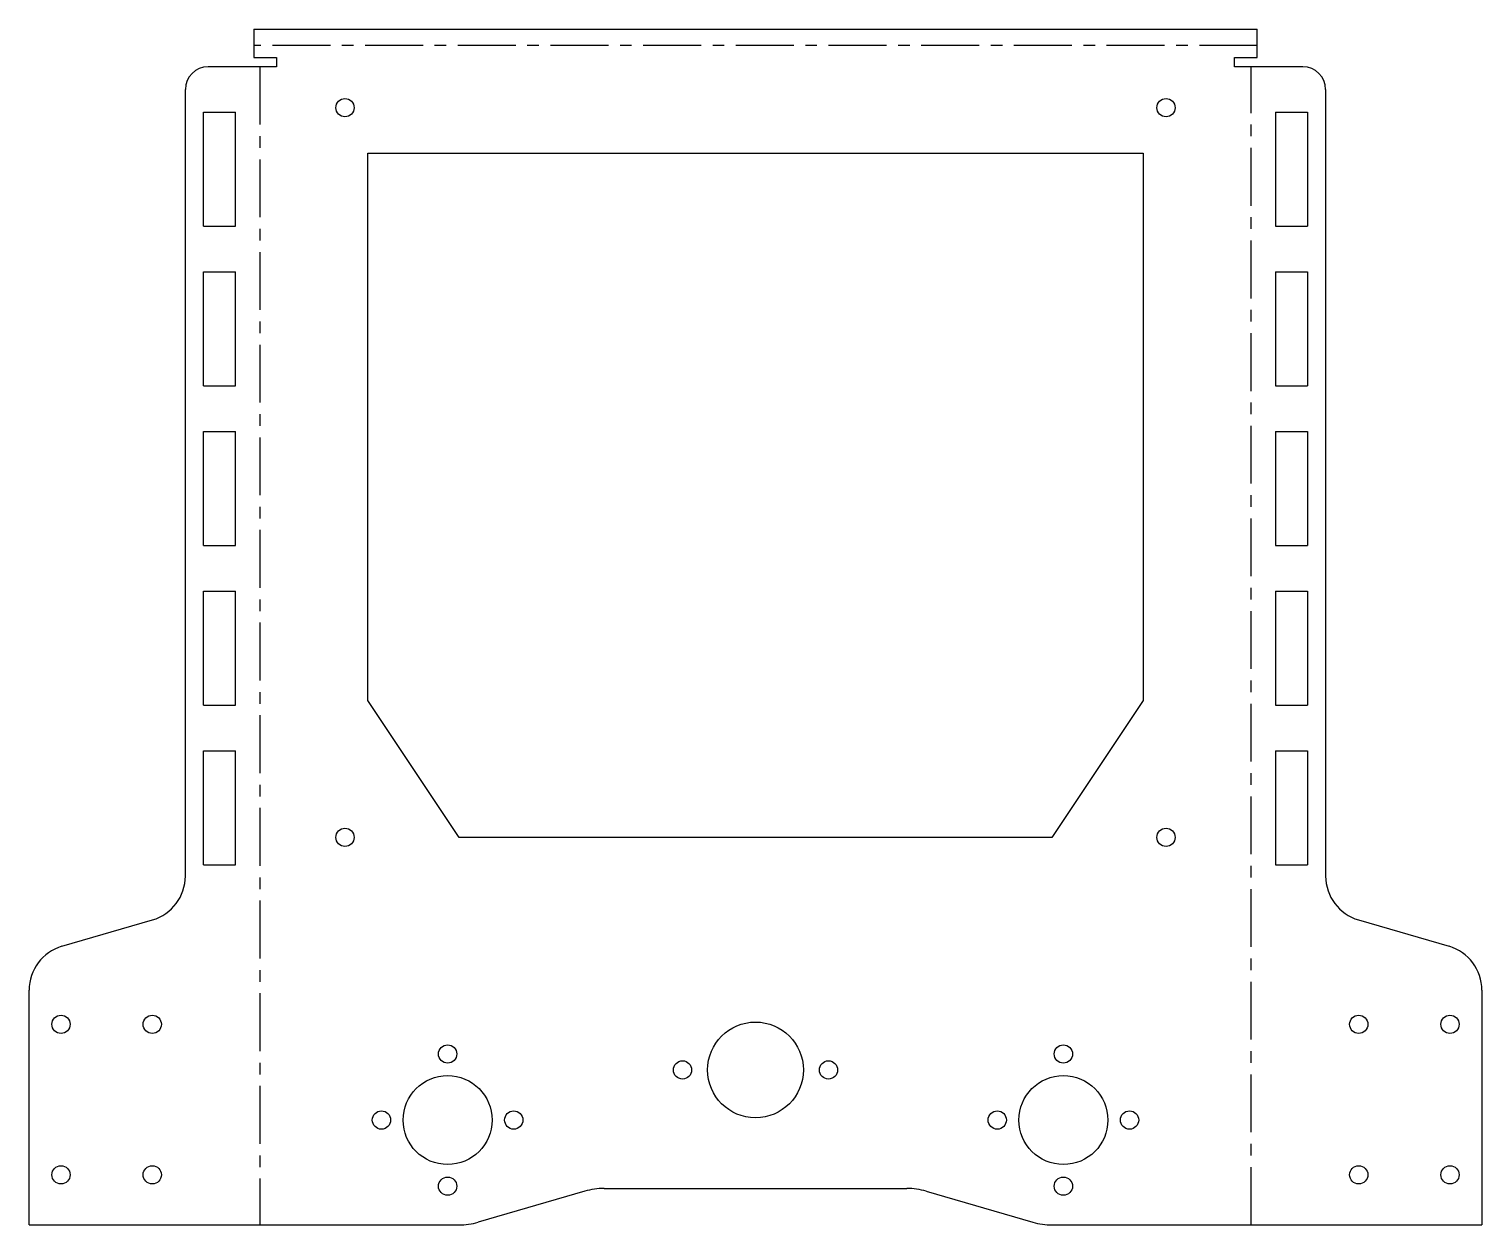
# Model space of a CAD drawing. Header units: millimetres. Extents: x -159 to 159, y -130 to 132.
import ezdxf

# ---------------------------------------------------------------- set-up
doc = ezdxf.new("R2010")
doc.units = ezdxf.units.MM
doc.linetypes.add('CENTERX2', pattern=[20.32, 12.7, -2.54, 2.54, -2.54])

msp = doc.modelspace()

# ---------------------------------------------------------------- linework, layer by layer
at = {"color": 7, "linetype": 'Continuous', "lineweight": 25}
for p, q in [((-110, 132.25), (-110, 126)), ((-110, 132.25), (110, 132.25)), ((110, 126), (110, 132.25)), ((-110, 126), (-105, 126)), ((-105, 126), (-105, 124)), ((105, 126), (110, 126)), ((105, 124), (105, 126)), ((-105, 124), (-119.99, 124)), ((119.99, 124), (105, 124)), ((-124.99, -53.5), (-124.99, 119)), ((124.99, 119), (124.99, -53.5)), ((-120.99, 114), (-113.99, 114)), ((-120.99, 89), (-120.99, 114)), ((-113.99, 89), (-113.99, 114)), ((113.99, 114), (120.99, 114)), ((113.99, 114), (113.99, 89)), ((120.99, 114), (120.99, 89)), ((-85, 105), (85, 105)), ((-85, -15), (-85, 105)), ((85, 105), (85, -15)), ((-120.99, 89), (-113.99, 89)), ((113.99, 89), (120.99, 89)), ((-120.99, 79), (-113.99, 79)), ((-120.99, 54), (-120.99, 79)), ((-113.99, 54), (-113.99, 79)), ((113.99, 79), (113.99, 54)), ((113.99, 79), (120.99, 79)), ((120.99, 79), (120.99, 54)), ((-120.99, 54), (-113.99, 54)), ((113.99, 54), (120.99, 54)), ((-120.99, 44), (-113.99, 44)), ((-120.99, 19), (-120.99, 44)), ((-113.99, 19), (-113.99, 44)), ((113.99, 44), (113.99, 19)), ((113.99, 44), (120.99, 44)), ((120.99, 44), (120.99, 19)), ((-120.99, 19), (-113.99, 19)), ((113.99, 19), (120.99, 19)), ((-120.99, 9), (-113.99, 9)), ((-120.99, -16), (-120.99, 9)), ((-113.99, -16), (-113.99, 9)), ((113.99, 9), (113.99, -16)), ((113.99, 9), (120.99, 9)), ((120.99, 9), (120.99, -16)), ((-65, -45), (-85, -15)), ((85, -15), (65, -45)), ((-120.99, -16), (-113.99, -16)), ((113.99, -16), (120.99, -16)), ((-120.99, -26), (-113.99, -26)), ((-120.99, -51), (-120.99, -26)), ((-113.99, -51), (-113.99, -26)), ((113.99, -26), (113.99, -51)), ((113.99, -26), (120.99, -26)), ((120.99, -26), (120.99, -51)), ((65, -45), (-65, -45)), ((-120.99, -51), (-113.99, -51)), ((113.99, -51), (120.99, -51)), ((-152.06, -68.9), (-132.19, -63.1)), ((132.19, -63.1), (152.06, -68.9)), ((-159.25, -130), (-159.25, -78.5)), ((159.25, -78.5), (159.25, -130)), ((-37.39, -122.6), (-60.81, -129.4)), ((-33.21, -122), (33.21, -122)), ((37.39, -122.6), (60.81, -129.4)), ((-159.25, -130), (-65, -130)), ((65, -130), (159.25, -130))]:
    msp.add_line(p, q, dxfattribs=at)
at = {"color": 7, "linetype": 'CENTERX2'}
for p, q in [((110, 128.63), (-110, 128.63)), ((-108.63, 124), (-108.63, -130)), ((108.63, -130), (108.63, 124))]:
    msp.add_line(p, q, dxfattribs=at)
at = {"color": 7, "linetype": 'Continuous', "lineweight": 25}
for centre, radius in [((-90, 115), 2), ((90, 115), 2), ((-90, -45), 2), ((90, -45), 2), ((-152.25, -86), 2), ((-132.25, -86), 2), ((0, -96), 10.5), ((132.25, -86), 2), ((152.25, -86), 2), ((-67.5, -92.5), 2), ((67.5, -92.5), 2), ((-16, -96), 2), ((16, -96), 2), ((-67.5, -107), 9.75), ((67.5, -107), 9.75), ((-82, -107), 2), ((-53, -107), 2), ((53, -107), 2), ((82, -107), 2), ((-152.25, -119), 2), ((-132.25, -119), 2), ((132.25, -119), 2), ((152.25, -119), 2), ((-67.5, -121.5), 2), ((67.5, -121.5), 2)]:
    msp.add_circle(centre, radius, dxfattribs=at)
for centre, radius, start, end in [((-119.99, 119), 5, 90, 180), ((119.99, 119), 5, 0, 90), ((-134.99, -53.5), 10, 286.2702, 0), ((134.99, -53.5), 10, 180, 253.7298), ((-149.25, -78.5), 10, 106.2702, 180), ((149.25, -78.5), 10, 360, 73.7298), ((-33.21, -137), 15, 90, 106.2072), ((33.21, -137), 15, 73.7928, 90), ((-65, -115), 15, 270, 286.2072), ((65, -115), 15, 253.7928, 270)]:
    msp.add_arc(centre, radius, start, end, dxfattribs=at)

doc.saveas('drawing.dxf')
